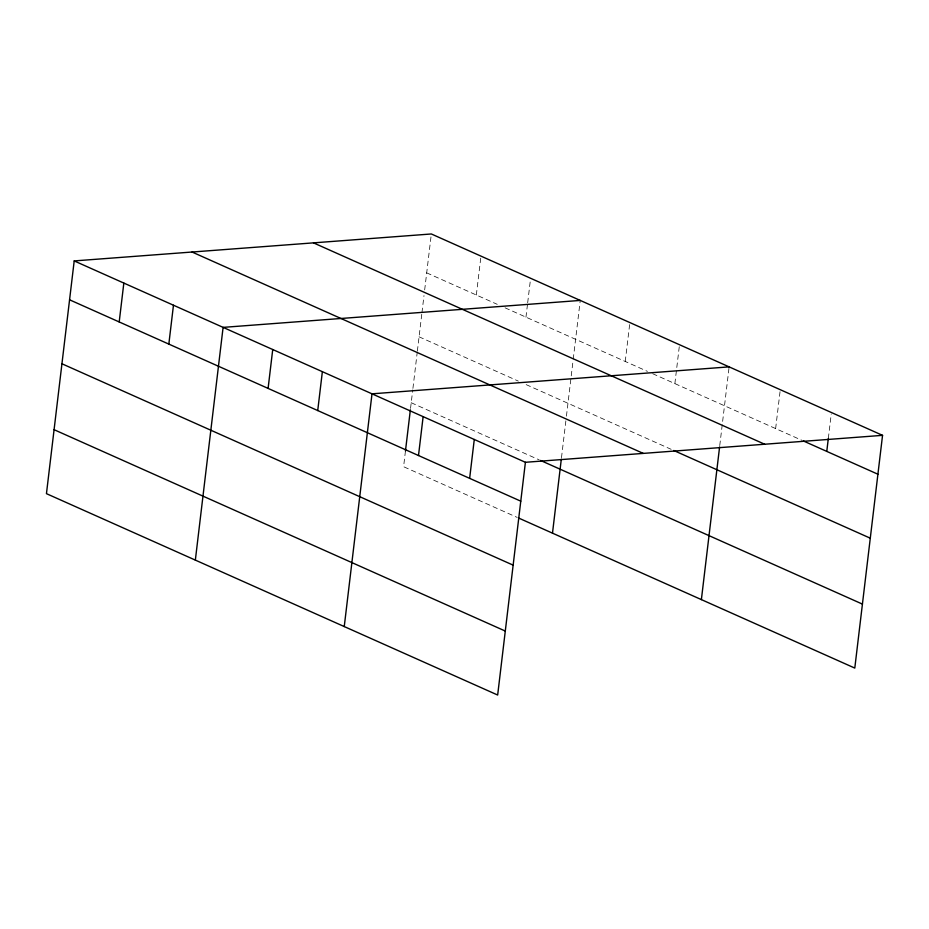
<?xml version="1.0" encoding="UTF-8"?>
<svg xmlns="http://www.w3.org/2000/svg" width="929" height="929" viewBox="0 0 929 929"><rect width="100%" height="100%" fill="white"/><g stroke="black" fill="none" stroke-linecap="round" stroke-linejoin="round"><path stroke-width="0.7" stroke-dasharray="4.64 3.48" d="M405.45 451.064L403.592 466.706L517.221 517.418M410.537 408.423L412.755 389.843M412.929 388.403L417.191 352.59M417.365 351.15L421.789 314.083M421.952 312.655L423.996 295.596M424.669 289.918L431.335 233.969M476.333 295.004L480.978 256.125M525.965 317.161L527.509 304.189M527.684 302.749L530.61 278.27M561.488 457.73L566.26 417.609M566.435 416.169L573.065 360.626M573.228 359.209L580.242 300.427M625.24 361.462L629.874 322.572M674.872 383.607L679.505 344.729M719.754 445.56L729.137 366.874M775.634 428.583L780.279 389.704M828.32 438.442L831.246 413.962M426.701 272.859L497.236 304.329M505.074 307.824L647.443 371.368M652.669 373.702L801.866 440.288M419.072 336.821L518.347 381.122M526.174 384.629L671.156 449.322M411.21 402.733L539.215 459.867"/><path stroke-width="1.39" d="M74.204 260.921L46.45 493.659L497.665 695.031L525.408 462.294L74.204 260.921L431.335 233.969L882.55 435.341L854.796 668.079L518.533 517.999M119.202 321.957L123.836 283.078M168.834 344.102L173.468 305.223M195.345 560.106L223.099 327.38L580.242 300.427M268.098 388.403L272.731 349.525M317.73 410.56L322.363 371.681M344.253 626.564L372.006 393.826L729.137 366.874M405.45 451.064L410.363 409.84M418.503 455.535L423.136 416.645M469.644 478.354L474.278 439.475M552.488 533.165L561.313 459.158M701.383 599.611L719.592 446.988M826.775 451.401L828.32 438.442M525.408 462.294L882.55 435.341M803.179 440.869L877.917 474.22M313.479 242.864L764.695 444.236M673.769 450.495L870.287 538.193M192.059 252.026L643.263 453.398M540.527 460.447L862.426 604.105M69.57 299.8L520.774 501.172M61.941 363.773L513.145 565.146M54.079 429.686L505.283 631.058"/></g></svg>
